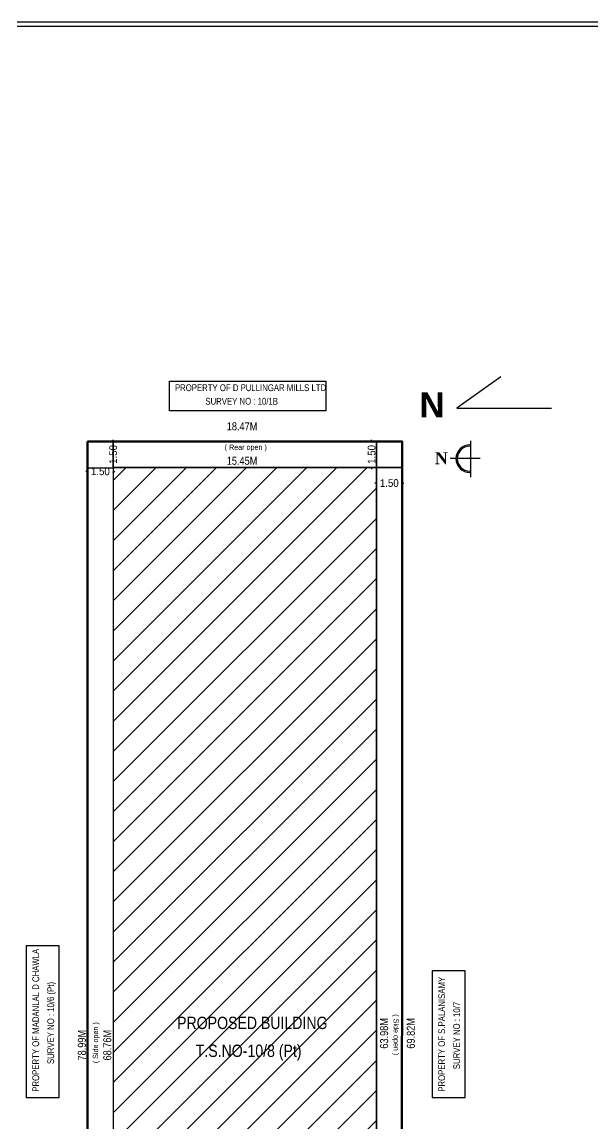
# Model space of a CAD drawing. Header units: metres. Extents: x 0 to 246, y -13 to 116.
# Drawn here: x 112.5 to 146, y 50.9 to 115.6 of the extents above; entities that cross this region are included whole.
import ezdxf

# ---------------------------------------------------------------- set-up
doc = ezdxf.new("R2010")
doc.units = ezdxf.units.M
doc.header["$MEASUREMENT"] = 0
doc.linetypes.add('PHANTOM', pattern=[2.5, 1.25, -0.25, 0.25, -0.25, 0.25, -0.25])
for name, color, linetype, lineweight in [('BLK_1_LVL_0_BLDG_FOOT_PRINT', 4, 'Continuous', 30), ('BLK_1_LVL_0_REAR_SETBACK', 4, 'Continuous', 30), ('BLK_1_LVL_0_SIDE_SETBACK1', 4, 'Continuous', 30), ('BLK_1_LVL_0_SIDE_SETBACK2', 4, 'Continuous', 30), ('FLOOR-BF', 7, 'Continuous', 50)]:
    doc.layers.add(name, color=color, linetype=linetype, lineweight=lineweight)
for name, color, linetype in [('NORTH_DIRECTION', 4, 'Continuous'), ('PLOT_BOUNDARY', 70, 'Continuous'), ('SHE', 7, 'Continuous')]:
    doc.layers.add(name, color=color, linetype=linetype)
doc.styles.add('ATT', font='swissck.ttf', dxfattribs={"height": 12})
doc.styles.add('STYLE1', font='swissck.ttf', dxfattribs={"width": 1.1, "height": 0.45})
doc.dimstyles.new('STY', dxfattribs={"dimscale": 0, "dimtxt": 0.08, "dimasz": 0.1, "dimexe": 0.15, "dimexo": 0.6, "dimgap": 0.1, "dimtad": 0, "dimzin": 0, "dimdsep": 46, "dimtxsty": 'STYLE1', "dimblk": 'ARCHTICK', "dimcen": 0.09375, "dimdle": 0.1, "dimse1": 1, "dimse2": 1, "dimadec": 0, "dimazin": 0, "dimtfac": 1, "dimtofl": 0, "dimtmove": 2, "dimatfit": 3, "dimfxl": 0, "dimtolj": 1, "dimtzin": 0, "dimarcsym": 0})

# ---------------------------------------------------------------- blocks, each defined once
blk = doc.blocks.new('_ArchTick')
at = {"color": 0, "lineweight": 0, "const_width": 0.15}
blk.add_lwpolyline([(-0.5, -0.5), (0.5, 0.5)], dxfattribs=at)
blk = doc.blocks.new('*D14')
at = {"color": 0, "lineweight": -2}
for p, q in [((133.326, 88.486), (133.226, 88.486)), ((134.83, 88.486), (134.93, 88.486))]:
    blk.add_line(p, q, dxfattribs=at)
at = {"layer": 'DEFPOINTS', "color": 0}
for p in [(133.326, 89.401), (134.83, 89.4), (134.83, 88.486)]:
    blk.add_point(p, dxfattribs=at)
at = {"color": 0, "lineweight": -2, "xscale": 0.1, "yscale": 0.1, "zscale": 0.1}
for p, rotation in [((133.326, 88.486), 359.9949468984807), ((134.83, 88.486), 179.9949468984806)]:
    blk.add_blockref('_ArchTick', p, dxfattribs=dict(at, rotation=rotation))
at = {"color": 0, "insert": (134.078, 88.486), "char_height": 0.45, "attachment_point": 5, "rotation": 359.99495, "style": 'STYLE1'}
blk.add_mtext('\\A1;1.50', dxfattribs=at)
blk = doc.blocks.new('*D15')
at = {"color": 0, "lineweight": -2}
for p, q in [((133.042, 90.934), (133.042, 91.034)), ((133.042, 89.401), (133.042, 89.301))]:
    blk.add_line(p, q, dxfattribs=at)
at = {"layer": 'DEFPOINTS', "color": 0}
for p in [(133.042, 90.934), (133.326, 90.934), (133.326, 89.401)]:
    blk.add_point(p, dxfattribs=at)
at = {"color": 0, "lineweight": -2, "xscale": 0.1, "yscale": 0.1, "zscale": 0.1}
for p, rotation in [((133.042, 90.934), 270), ((133.042, 89.401), 90)]:
    blk.add_blockref('_ArchTick', p, dxfattribs=dict(at, rotation=rotation))
at = {"color": 0, "insert": (133.042, 90.167), "char_height": 0.45, "attachment_point": 5, "rotation": 90, "style": 'STYLE1'}
blk.add_mtext('\\A1;1.50', dxfattribs=at)
blk = doc.blocks.new('*D16')
at = {"color": 0, "lineweight": -2}
for p, q in [((117.873, 90.934), (117.873, 91.034)), ((117.873, 89.401), (117.873, 89.301))]:
    blk.add_line(p, q, dxfattribs=at)
at = {"layer": 'DEFPOINTS', "color": 0}
for p in [(117.873, 90.934), (117.873, 90.934), (117.873, 89.401)]:
    blk.add_point(p, dxfattribs=at)
at = {"color": 0, "lineweight": -2, "xscale": 0.1, "yscale": 0.1, "zscale": 0.1}
for p, rotation in [((117.873, 90.934), 270), ((117.873, 89.401), 90)]:
    blk.add_blockref('_ArchTick', p, dxfattribs=dict(at, rotation=rotation))
at = {"color": 0, "insert": (117.873, 90.167), "char_height": 0.45, "attachment_point": 5, "rotation": 90, "style": 'STYLE1'}
blk.add_mtext('\\A1;1.50', dxfattribs=at)
blk = doc.blocks.new('*D17')
at = {"color": 0, "lineweight": -2}
for p, q in [((116.37, 89.172), (116.27, 89.172)), ((117.873, 89.172), (117.973, 89.172))]:
    blk.add_line(p, q, dxfattribs=at)
at = {"layer": 'DEFPOINTS', "color": 0}
for p in [(116.37, 89.401), (117.873, 89.401), (116.37, 89.172)]:
    blk.add_point(p, dxfattribs=at)
at = {"color": 0, "lineweight": -2, "xscale": 0.1, "yscale": 0.1, "zscale": 0.1}
blk.add_blockref('_ArchTick', (116.37, 89.172), dxfattribs=at)
at = {"color": 0, "lineweight": -2, "xscale": 0.1, "yscale": 0.1, "zscale": 0.1, "rotation": 180}
blk.add_blockref('_ArchTick', (117.873, 89.172), dxfattribs=at)
at = {"color": 0, "insert": (117.122, 89.172), "char_height": 0.45, "attachment_point": 5, "style": 'STYLE1'}
blk.add_mtext('\\A1;1.50', dxfattribs=at)

msp = doc.modelspace()

# ---------------------------------------------------------------- hatches: boundary and pattern name
at = {"lineweight": 5}
h = msp.add_hatch(dxfattribs=at)
h.set_pattern_fill('ANSI31', color=251, scale=10, style=0)
h.set_pattern_definition([(45, (-82.1352, 0), (-0.8838835, 0.8838835), [])])
h.paths.add_polyline_path([(133.32582, 89.40062), (117.87322, 89.40062), (117.87322, 20.64107), (123.72952, 20.64107), (133.32582, 25.42522)])
h.paths.add_polyline_path([(122.4878, 54.38054), (129.52756, 54.38054), (129.52756, 55.764), (122.4878, 55.764)], flags=24)
h.paths.add_polyline_path([(121.43662, 56.22495), (130.26987, 56.22495), (130.26987, 57.36072), (121.43662, 57.36072)], flags=24)

# ---------------------------------------------------------------- linework, layer by layer
for points in [[(-0.25515, -13.07124), (200.34222, -13.07124), (200.34222, 115.55356), (-0.25515, 115.55356)], [(0.00589, -13.07124), (200.08118, -13.07124), (200.08118, 115.29252), (0.00589, 115.29252)], [(121.1801, 94.46804), (130.35102, 94.46804), (130.35102, 92.72892), (121.1801, 92.72892)], [(123.72952, 20.64107), (133.32582, 25.42522), (133.32582, 89.40062), (117.87322, 89.40062), (117.87322, 20.64107)], [(112.77593, 52.4051), (114.70168, 52.4051), (114.70168, 61.31864), (112.77593, 61.31864)], [(136.5989, 52.4051), (138.52464, 52.4051), (138.52464, 59.85206), (136.5989, 59.85206)]]:
    msp.add_lwpolyline(points, close=True)
at = {"const_width": 0.07825}
for points in [[(138.85164, 90.96895), (138.85164, 88.83014)], [(137.64578, 89.93275), (139.42382, 89.93275)]]:
    msp.add_lwpolyline(points, dxfattribs=at)
for radius in [0.80995, 0.7317]:
    msp.add_arc((138.80266, 89.91974), radius, 90, 270)
at = {"layer": 'BLK_1_LVL_0_BLDG_FOOT_PRINT', "color": 1}
msp.add_lwpolyline([(123.72952, 20.64103), (133.32582, 25.42518), (133.32582, 89.40059), (117.87322, 89.40059), (117.87322, 20.64103)], close=True, dxfattribs=at)
at = {"layer": 'BLK_1_LVL_0_REAR_SETBACK', "color": 11, "linetype": 'Continuous', "lineweight": 35}
msp.add_lwpolyline([(133.32582, 90.93392), (117.87322, 90.93392), (117.87322, 89.40059), (133.32582, 89.40059)], close=True, dxfattribs=at)
at = {"layer": 'BLK_1_LVL_0_SIDE_SETBACK1', "color": 171}
msp.add_lwpolyline([(117.87322, 20.64103), (116.37027, 20.64103), (116.37027, 89.37941), (117.87322, 89.37941)], close=True, dxfattribs=at)
at = {"layer": 'BLK_1_LVL_0_SIDE_SETBACK2', "color": 102, "linetype": 'Continuous', "lineweight": 35}
msp.add_lwpolyline([(134.83013, 89.40059), (133.32582, 89.40059), (133.32582, 25.42518), (134.82449, 25.42518)], close=True, dxfattribs=at)
at = {"layer": 'FLOOR-BF', "color": 7, "linetype": 'ByBlock', "ltscale": 10}
msp.add_lwpolyline([(116.37027, 90.93396), (134.83027, 90.93396), (134.82411, 21.14396), (116.37027, 11.94396)], close=True, dxfattribs=at)
at = {"layer": 'NORTH_DIRECTION', "color": 7, "ltscale": 2}
msp.add_lwpolyline([(140.63005, 94.72076), (138.03388, 92.88833), (143.5971, 92.88833)], dxfattribs=at)
at = {"layer": 'PLOT_BOUNDARY', "color": 70, "linetype": 'ByBlock'}
msp.add_lwpolyline([(116.37027, 90.93392), (134.83027, 90.93392), (134.82411, 21.14392), (116.37027, 11.94392)], close=True, dxfattribs=at)

# ---------------------------------------------------------------- texts
at = {"linetype": 'PHANTOM', "style": 'ATT'}
for s, height, p in [('PROPERTY OF D PULLINGAR MILLS LTD', 0.3983944, (121.4984, 93.88428)), ('SURVEY NO : 10/1B', 0.3983944, (123.28469, 93.08905)), ('( Rear open )', 0.3067195, (124.41535, 90.43704)), ('PROPOSED BUILDING', 0.7224599, (121.62591, 56.43161)), ('T.S.NO-10/8 (Pt)', 0.7224599, (122.71838, 54.79361))]:
    msp.add_text(s, height=height, dxfattribs=at).set_placement(p)
for s, height, rotation, p in [('PROPERTY OF MADANLAL D CHAWLA', 0.3983944, 90, (113.52851, 52.75225)), ('SURVEY NO : 10/6 (Pt)', 0.3983944, 90, (114.40742, 54.37782)), ('PROPERTY OF S.PALANISAMY', 0.3983944, 90, (137.35148, 52.75225)), ('SURVEY NO : 10/7', 0.3983944, 90, (138.23038, 54.07351)), ('( Side open )', 0.3067195, 270, (134.33101, 57.29784)), ('( Side open )', 0.3067195, 90, (116.98796, 54.42598))]:
    msp.add_text(s, height=height, rotation=rotation, dxfattribs=at).set_placement(p)
at = {"insert": (136.75283, 90.29763), "char_height": 0.7018602, "width": 0.8740625, "attachment_point": 1}
msp.add_mtext('{\\fTimes New Roman|b1|i0|c0|p18;N}', dxfattribs=at)
at = {"layer": 'NORTH_DIRECTION', "color": 7, "ltscale": 0.25, "insert": (137.32798, 93.80734), "char_height": 1.4696227, "width": 1.3961416, "attachment_point": 3, "rotation": 359.9999936}
msp.add_mtext('{\\fArial|b1|i0|c0|p34;N}', dxfattribs=at)
at = {"layer": 'SHE', "linetype": 'PHANTOM', "style": 'ATT'}
for s, p in [('18.47M', (124.53773, 91.58278)), ('15.45M', (124.53773, 89.56159))]:
    msp.add_text(s, height=0.470245, dxfattribs=at).set_placement(p)
for s, p in [('63.98M', (134.00846, 55.27957)), ('69.82M', (135.57624, 55.27957)), ('78.99M', (116.27042, 54.5847)), ('68.76M', (117.76187, 54.5847))]:
    msp.add_text(s, height=0.470245, rotation=90, dxfattribs=at).set_placement(p)

# ---------------------------------------------------------------- dimensions: what is measured, and where the dimension line sits
for p1, p2, distance, picture, middle in [((117.87322, 89.40062), (117.87322, 90.93396), 0, '*D16', (117.87322, 90.16729)), ((133.32582, 89.40062), (133.32582, 90.93396), 0.28384, '*D15', (133.04198, 90.16729)), ((117.87322, 89.40062), (116.37027, 89.40062), 0.22845, '*D17', (117.12174, 89.17218)), ((133.32582, 89.40062), (134.83013, 89.40049), -0.91423, '*D14', (134.0779, 88.48633))]:
    dim = msp.add_aligned_dim(p1=p1, p2=p2, distance=distance, text='1.50', dimstyle='STY', override={"dimscale": 1, "dimtxt": 0.47, "dimfxl": 0.1875})
    dim.commit()
    dim.dimension.update_dxf_attribs({"geometry": picture, "text_midpoint": middle})

doc.saveas('drawing.dxf')
